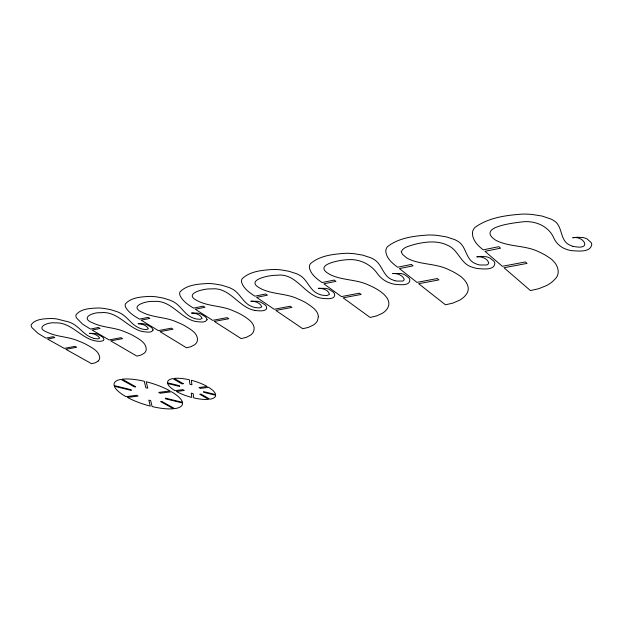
<?xml version="1.0" encoding="UTF-8"?>
<svg xmlns="http://www.w3.org/2000/svg" width="623" height="623" viewBox="0 0 623 623"><rect width="100%" height="100%" fill="white"/><g stroke="black" fill="none" stroke-linecap="round" stroke-linejoin="round"><path stroke-width="0.93" d="M98.169 361.029L95.389 362.75L91.628 363.723L65.843 349.293L76.66 347.268L75.048 346.349L64.231 348.389L47.574 339.076L54.808 337.611L53.15 336.677L45.931 338.149L38.042 333.391L32.061 327.768A22.56 7.484 19.1 0 1 31.15 324.84C35.215 318.727 44.615 318.781 51.374 318.478A32.365 10.864 18.9 0 1 56.755 318.953L68.896 321.982A14.049 4.774 19 0 1 73.265 323.991C80.18 327.955 84.58 335.431 92.531 337.876A3.107 1.059 18.5 0 0 93.442 338.227M254.83 310.379C257.945 310.877 268.645 312.224 266.325 306.36A14.018 5.685 16.2 0 0 264.962 304.818L261.014 302.311A6.861 2.796 16.1 0 0 257.712 301.275L250.82 301.213C254.823 301.119 260.422 302.739 261.738 306.89L259.573 307.918L255.882 307.653A9.368 3.816 16.2 0 1 254.153 307.318L253.725 307.194A3.574 1.448 16.2 0 1 252.704 306.789C243.819 304.133 240.906 294.671 233.781 289.905A16.112 6.573 16.9 0 0 229.023 287.499L221.952 285.256L214.756 283.987A37.061 14.874 16.8 0 0 208.105 283.512C198.558 284.018 186.845 284.618 179.992 291.938A25.777 10.241 17.2 0 0 180.039 295.559C182.726 301.283 188.356 304.92 193.558 308.12L203.246 306.15L204.975 307.264L195.279 309.226L212.669 320.362L227.115 317.637L228.797 318.727L214.343 321.437L241.132 338.608L246.256 337.355L250.462 335.205A49.31 19.009 17 0 0 253.74 331.117C256.092 323.298 247.323 318.353 241.817 314.895A31.937 12.351 16.6 0 0 233.532 310.947C222.824 305.877 210.551 306.555 199.757 301.89A13.916 5.552 17.2 0 1 197.764 300.901C181.947 293.682 204.476 288.293 211.166 288.94C228.244 286.86 236.701 303.923 250.742 309.32A12.289 4.984 16.2 0 0 254.83 310.379M572.958 246.326L572.412 246.178A4.673 2.305 7.8 0 1 571.205 245.641C560.007 242.051 562.997 228.882 555.965 222.216A20.956 10.614 8.7 0 0 550.709 218.93L541.87 216.002L532.112 214.476A47.979 23.838 9 0 0 522.58 214.086C506.258 215.208 488.448 217.591 474.967 227.418A33.112 16.439 9.8 0 0 472.452 232.589C472.117 239.886 477.872 245.766 483.261 249.839L498.821 246.677L500.542 248.195L484.982 251.326L502.317 266.294L525.384 261.948L527.042 263.412L503.984 267.726L530.438 290.575L538.809 288.683L546.519 285.575A62.822 30.029 10.2 0 0 554.345 279.805C562.335 272.843 556.65 261.979 548.995 257.54A40.861 19.43 9.6 0 0 539.752 252.276C526.334 245.151 510.338 247.276 496.796 240.782A17.903 8.924 9.7 0 1 494.576 239.466C476.727 226.336 516.638 222.637 523.086 221.788C535.414 220.565 548.832 226.219 553.847 238.103C556.222 243.391 560.848 247.502 566.369 249.317A16.073 7.959 7.8 0 0 571.618 250.656C577.762 250.944 590.44 252.868 591.788 244.481A18.332 9.065 7.8 0 0 590.954 242.339L587.022 238.905A9.002 4.462 7.6 0 0 582.902 237.565L577.295 237.231L572.693 237.76C583.393 235.556 592.169 249.659 575.255 246.739A12.273 6.098 7.7 0 1 572.95 246.334M394.857 280.685L394.382 280.552A4.011 1.822 13 0 1 393.269 280.093C383.472 277.173 382.654 265.959 375.498 260.437A18.067 8.301 13.9 0 0 370.475 257.657L362.617 255.119L354.323 253.732A41.492 18.721 13.9 0 0 346.466 253.281C334.146 254.02 319.988 255.329 310.402 263.716A28.775 12.888 14.5 0 0 309.444 267.991C310.986 274.533 316.834 278.964 322.091 282.546L334.201 280.085L335.953 281.37L323.835 283.815L341.427 296.595L359.448 293.199L361.145 294.461L343.125 297.833L370.117 317.442L376.58 315.923L382.226 313.369A54.886 23.744 14.5 0 0 387.342 308.58C392.435 300.831 383.947 293.464 377.834 289.773A35.604 15.404 14 0 0 369.057 285.264C357.15 279.33 343.257 280.576 331.241 275.132A15.544 6.993 14.5 0 1 329.131 274.003C311.913 264.354 342.292 259.534 348.584 259.666C359.962 258.888 371.191 264.518 377.608 273.894C380.708 278.177 385.146 281.432 390.169 283.099A13.807 6.269 13 0 0 394.764 284.283C399.047 284.641 410.635 286.416 409.786 279.377A15.754 7.141 13 0 0 408.61 277.578L404.607 274.681A7.717 3.512 12.9 0 0 400.939 273.513L392.669 273.544C396.991 273.232 402.653 274.953 404.257 279.361L403.572 280.654L402.614 281.082L396.835 281.059A10.536 4.797 13 0 1 394.857 280.693M93.816 338.32A8.154 2.78 18.5 0 0 95.264 338.608L98.255 338.881L99.696 338.071C97.663 334.863 93.286 333.406 89.611 333.336L95.062 333.484A5.973 2.04 18.5 0 1 97.936 334.364L101.697 336.443A12.203 4.151 18.5 0 1 103.177 337.713C106.697 342.167 97.352 341.529 95.148 340.812A10.7 3.637 18.5 0 1 91.636 339.901C78.872 335.415 69.854 322.083 55.143 322.878C47.691 321.904 34.234 327.573 47.488 332.347A12.172 4.05 19.1 0 0 49.318 333.173C58.679 337.004 69.13 336.856 78.428 340.983A28.004 9.119 18.6 0 1 86.013 344.309C91.316 347.494 99.119 350.632 99.711 357.719A43.299 14.025 18.8 0 1 98.169 361.029M401.274 251.715L402.466 254.348L406.609 257.829A16.595 7.897 12.4 0 0 408.774 259.043C421.514 264.97 436.38 263.334 449.004 269.814A37.964 17.288 12.1 0 1 458.014 274.673C464.758 278.613 472.296 287.631 465.731 295.076A58.453 26.672 12.6 0 1 459.4 300.317L452.828 303.121L445.492 304.811L418.64 283.699L438.95 279.898L437.26 278.543L416.951 282.375L399.405 268.583L413.08 265.826L411.336 264.432L397.661 267.212C392.358 263.404 386.486 258.358 385.777 251.412A30.722 14.539 12.5 0 1 387.42 246.731C398.767 237.682 414.552 235.883 428.679 234.988A44.381 21.104 11.7 0 1 437.307 235.408L446.27 236.865L454.595 239.582A19.352 9.376 11.6 0 1 459.735 242.596C466.853 248.624 466.059 260.803 476.478 263.981A4.306 2.048 10.7 0 0 477.623 264.495L478.153 264.619A11.307 5.405 10.7 0 0 480.271 265.001L486.656 264.993L487.786 264.518L488.736 263.093C487.614 258.179 481.268 256.403 476.79 256.824L480.863 256.38L485.948 256.723A8.286 3.956 10.5 0 1 489.826 257.969L493.813 261.115A16.899 8.044 10.7 0 1 494.849 263.07C494.709 270.756 482.615 268.856 477.514 268.552A14.812 7.055 10.7 0 1 472.608 267.29C460.646 264.323 458.583 249.792 447.672 245.33C437.432 240.213 425.501 241.755 414.778 244.325C410.152 245.945 403.447 246.692 401.274 251.715M153.118 329.98C151.615 333.391 146.14 331.802 143.204 331.654A11.167 4.026 18 0 1 139.513 330.696C125.978 325.681 116.501 310.713 100.482 312.73C92.959 312.123 79.557 317.956 92.757 322.878A12.686 4.486 18.7 0 0 94.641 323.75C104.438 327.823 115.434 327.534 125.153 331.934A29.172 10.054 18.1 0 1 132.972 335.447C138.298 338.725 146.467 342.292 146.241 349.682A45.082 15.458 18.4 0 1 144.217 353.218L141.032 355.063L136.881 356.115L110.715 340.874L122.575 338.655L120.932 337.689L109.072 339.924L92.149 330.065L100.077 328.461L98.395 327.472L90.467 329.092L82.477 324.046L76.637 318.073A23.518 8.278 18.6 0 1 75.951 314.934C80.819 308.463 90.857 308.346 98.418 307.98A33.743 12.008 18.4 0 1 104.158 308.463L110.52 309.631L116.945 311.632A14.656 5.288 18.5 0 1 121.438 313.758C128.439 317.964 132.481 326.016 140.705 328.531A3.247 1.168 17.9 0 0 141.647 328.897L142.036 328.991A8.512 3.076 18 0 0 143.57 329.302L146.763 329.567L148.406 328.703C146.545 325.214 141.834 323.711 138.049 323.687L143.913 323.812A6.23 2.258 17.9 0 1 146.919 324.739L150.75 326.943A12.733 4.587 18 0 1 152.207 328.29L153.118 329.98M318.384 316.702L317.496 320.611A51.888 21.213 15.9 0 1 313.385 325.019L308.517 327.355L302.77 328.734L275.825 310.425L291.93 307.412L290.232 306.243L274.136 309.273L256.621 297.366L267.423 295.193L265.686 293.994L254.877 296.182C249.652 292.81 243.905 288.831 241.716 282.702A27.163 11.471 16 0 1 242.121 278.777C250.244 270.966 263.054 270.047 273.879 269.44A39.093 16.657 15.5 0 1 281.09 269.907L288.799 271.231L296.244 273.606A17.008 7.375 15.6 0 1 301.135 276.191C308.284 281.3 310.301 291.587 319.591 294.36A3.777 1.62 14.8 0 0 320.65 294.804L321.11 294.913A9.906 4.268 14.8 0 0 322.948 295.263L326.958 295.528L329.466 294.399C328.594 289.866 322.395 288.145 318.283 288.332L325.813 288.356A7.258 3.131 14.7 0 1 329.287 289.446L333.266 292.14A14.812 6.362 14.8 0 1 334.551 293.799C336.21 300.231 325.074 298.643 321.445 298.222A12.982 5.584 14.8 0 1 317.115 297.109C302.622 291.284 294.64 272.609 276.526 275.304C270.078 274.875 243.795 280.023 260.367 288.363A14.664 6.222 16 0 0 262.423 289.415C273.801 294.438 286.829 293.503 298.106 298.97A33.626 13.768 15.5 0 1 306.633 303.183C311.422 306.5 318.026 310.192 318.384 316.702M207.101 319.7C205.193 323.306 199.477 321.741 196.167 321.561A11.689 4.47 17.2 0 1 192.281 320.557C178.684 315.503 169.931 299.858 153.749 301.431C146.81 300.629 127.614 306.158 142.605 312.45A13.262 4.976 18 0 0 144.544 313.369C154.816 317.722 166.411 317.263 176.605 321.966A30.472 11.121 17.5 0 1 184.649 325.689C190.038 329.061 198.558 333.212 197.351 340.859A47.068 17.109 17.8 0 1 194.75 344.651L191.097 346.637L186.495 347.782L159.986 331.638L173.046 329.185L171.38 328.157L158.328 330.626L141.148 320.167L149.894 318.4L148.188 317.348L139.443 319.124C134.288 316.095 128.782 312.723 125.721 307.388A24.577 9.189 18 0 1 125.324 304.024C131.11 297.148 141.912 296.821 150.384 296.392A35.301 13.34 17.7 0 1 156.552 296.867L163.304 298.09L170.032 300.2A15.334 5.88 17.8 0 1 174.658 302.459C181.737 306.921 185.296 315.635 193.823 318.221A3.395 1.301 17.2 0 0 194.804 318.61L195.217 318.711A8.909 3.419 17.2 0 0 196.837 319.031L200.263 319.303L202.148 318.353C200.513 314.553 195.404 313.003 191.51 313.034L197.857 313.135A6.526 2.508 17.1 0 1 201.003 314.109L204.889 316.453A13.332 5.093 17.2 0 1 206.314 317.894L207.101 319.7M135.666 386.758L134.459 386.93L120.987 379.384A35.69 11.183 17.1 0 0 114.149 385.559L131.157 389.733L131.352 390.426L114.359 386.252A35.69 11.183 17.1 0 0 126.017 396.664L136.678 395.278L138.119 396.072L127.45 397.451A35.69 11.183 17.1 0 0 150.275 406.11L148.835 400.153L150.688 400.612L152.098 406.554A35.69 11.183 17.1 0 0 173.443 408.758L160.687 401.617L161.902 401.469L174.658 408.626A35.69 11.183 17.1 0 0 182.539 402.988L165.445 398.79L165.313 398.12L182.43 402.318A35.69 11.183 17.1 0 0 171.527 391.766L160.158 393.23L158.709 392.412L170.071 390.933A35.69 11.183 17.1 0 0 146.21 381.735L147.744 388.199L145.844 387.74L144.279 381.26A35.69 11.183 17.1 0 0 122.194 379.205L135.666 386.758M183.232 383.698L181.916 383.877L172.82 378.589A25.013 8.2 16.5 0 0 167.509 382.787L179.494 385.723L179.619 386.447L167.642 383.519A25.013 8.2 16.5 0 0 174.962 390.66L182.843 389.64L184.291 390.473L176.418 391.493A25.013 8.2 16.5 0 0 191.822 397.435L191.214 393.152L193.153 393.627L193.745 397.91A25.013 8.2 16.5 0 0 208.557 399.359L199.796 394.273L201.112 394.11L209.873 399.203A25.013 8.2 16.5 0 0 215.667 395.262L203.651 392.319L203.565 391.61L215.605 394.554A25.013 8.2 16.5 0 0 208.666 387.342L200.427 388.402L198.971 387.545L207.202 386.478A25.013 8.2 16.5 0 0 191.308 380.271L191.939 384.804L189.96 384.321L189.314 379.781A25.013 8.2 16.5 0 0 174.129 378.402L183.232 383.698"/></g></svg>
